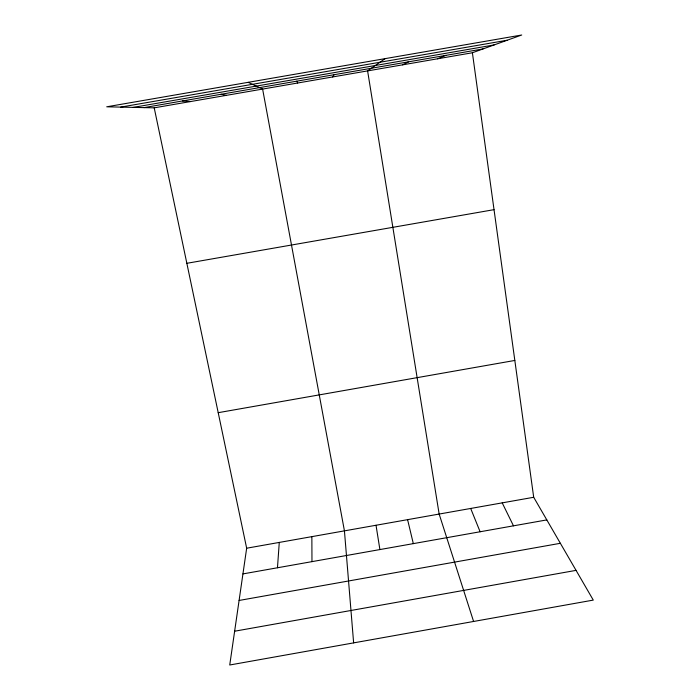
<?xml version="1.0" encoding="UTF-8"?>
<svg xmlns="http://www.w3.org/2000/svg" width="700" height="700" viewBox="0 0 700 700"><rect width="100%" height="100%" fill="white"/><g stroke="black" fill="none" stroke-linecap="round" stroke-linejoin="round"><path stroke-width="1.05" d="M277.471 567.77L279.274 542.421M154.21 107.844L246.662 548.214L229.74 665L593.285 600.101L533.697 497.28L472.395 52.762L521.727 35L106.715 106.803L154.21 107.844L472.395 52.762M332.631 76.956L334.119 74.707M385.131 58.634L367.605 70.901L439.154 514.054L473.594 621.469M402.561 64.846L408.616 61.819M437.491 58.8L445.83 55.379M239.094 600.46L560.367 543.296M234.64 631.216L576.056 570.369M246.662 548.214L533.697 497.28M242.944 573.904L546.814 519.907M186.847 263.305L494.034 209.659M218.207 412.685L514.832 360.447M120.741 107.109L507.168 40.241M133.306 107.389L494.121 44.94M143.999 107.616L483.009 48.939M182.525 100.949L190.365 101.579M221.034 94.281L226.502 95.331M248.185 82.329L262.614 89.075L344.435 530.863L353.631 642.88M502.206 502.863L513.476 525.831M296.826 81.165L297.631 83.011M470.689 508.463L480.113 531.764M407.592 519.654L413.324 543.629M376.023 525.254L379.899 549.57M311.859 536.637L311.973 561.636"/></g></svg>
